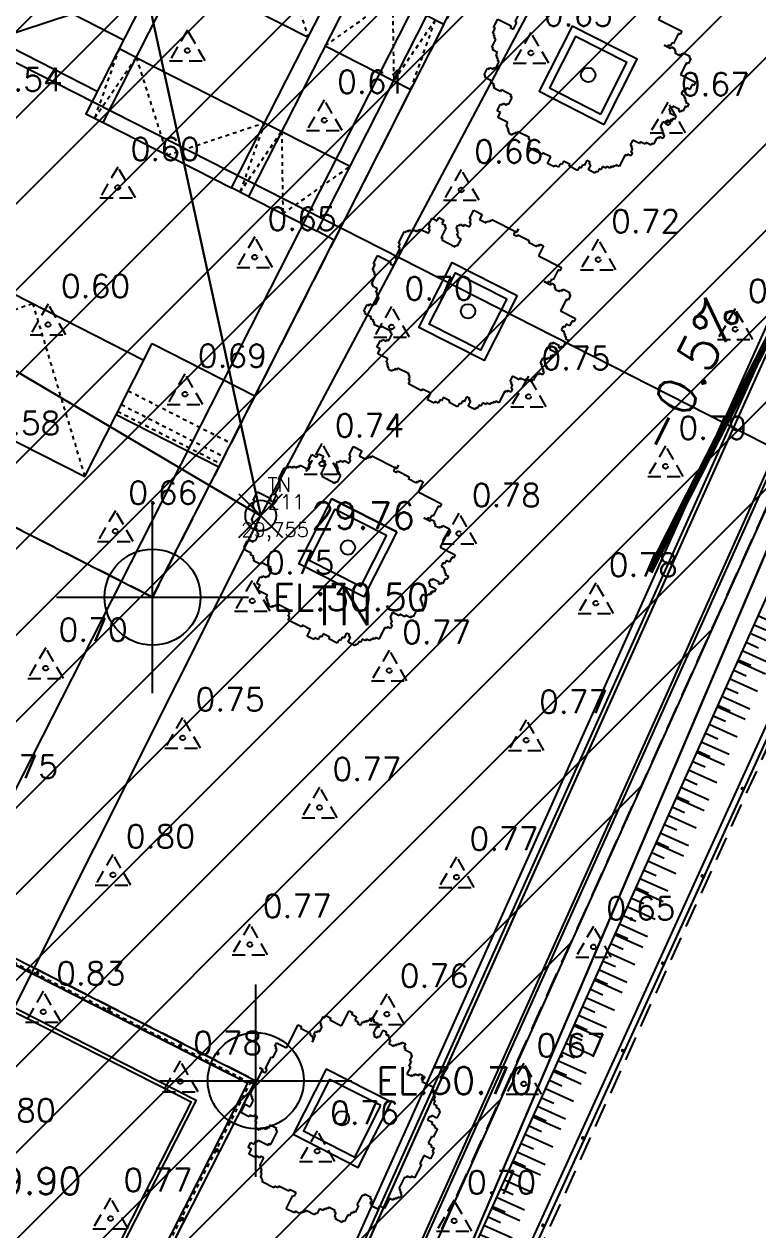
# Model space of a CAD drawing. Header units: metres. Extents: x 543100 to 543604, y 9574012 to 9574398.
# Drawn here: x 543280.03 to 543299.13, y 9574233.6 to 9574264.98 of the extents above; entities that cross this region are included whole.
import ezdxf

# ---------------------------------------------------------------- set-up
doc = ezdxf.new("R2010")
doc.units = ezdxf.units.M
doc.header["$LTSCALE"] = 0.1
for name, pattern in [('ACAD_ISO07W100', [3, 0, -3]), ('ARQ-MEPJ_BAS-PJ1-GERAL-R06$0$TT4', [0.1, 0.05, -0.05]), ('CONTINUO', [0]), ('DASHED2', [9.525, 6.35, -3.175]), ('HIDDEN', [9.525, 6.35, -3.175])]:
    doc.linetypes.add(name, pattern=pattern)
for name, color, linetype in [('###C_TOPO_TEXT', 7, 'Continuous'), ('#C_TOPO_TEXT', 7, 'Continuous'), ('#PROJ_PLATOS', 2, 'HIDDEN'), ('_TN', 2, 'CONTINUO'), ('Area praça', 5, 'Continuous'), ('C-TINN-BNDY', 110, 'Continuous'), ('C-TOPO-TEXT', 7, 'Continuous'), ('HACHURA', 1, 'Continuous'), ('IMPL_CANTEIRO', 8, 'Continuous'), ('IMPL_CERCA', 8, 'Continuous'), ('IMPL_EQUIPAMENTOS', 8, 'Continuous'), ('IMPL_MEIO FIO', 8, 'Continuous'), ('IMPL_TALUDE', 8, 'Continuous'), ('IMPL_VEGETAÇÃO', 8, 'Continuous'), ('IMPL_ÁRVORES', 8, 'Continuous'), ('IMPLANTAÇÃO', 1, 'Continuous'), ('MalhaTriTG', 7, 'CONTINUO'), ('PROJ_PLATOS', 2, 'DASHED2'), ('PROJ_TERRA_PERFIS', 2, 'Continuous'), ('TOPO_PONTOS', 2, 'Continuous'), ('V-NODE', 1, 'Continuous'), ('V-NODE-TEXT', 1, 'Continuous'), ('XREF_IMPLNTACAO', 2, 'Continuous')]:
    doc.layers.add(name, color=color, linetype=linetype)
doc.layers.get('IMPLANTAÇÃO').off()
doc.styles.add('SIMPLEX', font='simplex', dxfattribs={"height": 0.2})
doc.styles.get("Standard").update_dxf_attribs({"font": 'simplex.shx'})
doc.dimstyles.get("Standard").update_dxf_attribs({"dimtxt": 0.18, "dimasz": 0.18, "dimexe": 0.18, "dimexo": 0.0625, "dimgap": 0.09, "dimtad": 0, "dimtih": 1, "dimtoh": 1, "dimdec": 4, "dimzin": 0, "dimdsep": 46, "dimtxsty": 'Standard', "dimcen": 0.09, "dimadec": 0, "dimazin": 0, "dimtfac": 1, "dimtdec": 4, "dimtofl": 0, "dimtmove": 0, "dimatfit": 3, "dimfxl": 1, "dimtolj": 1, "dimtzin": 0, "dimarcsym": 0})

# ---------------------------------------------------------------- blocks, each defined once
blk = doc.blocks.new('A$C76815E95')
at = {"layer": 'HACHURA'}
h = blk.add_hatch(dxfattribs=at)
h.set_pattern_fill('ANSI31', color=1, scale=0.5, style=0)
h.set_pattern_definition([(45, (-56.7162, -140.2761), (-1.122532, 1.122532), [])])
h.paths.add_polyline_path([(78.503, -21.53), (78.171, -22.02), (30.003, -129.119), (23.856, -140.276), (-56.716, -83.835), (-56.292, -82.404), (-2.602, 20.29), (78.417, -21.489)])
at = {"layer": 'HACHURA', "color": 8, "elevation": 30.472, "flags": 128}
blk.add_lwpolyline([(78.503, -21.53), (78.171, -22.02), (30.003, -129.119), (23.856, -140.276), (-56.716, -83.835), (-56.292, -82.404), (-2.602, 20.29), (78.417, -21.489)], close=True, dxfattribs=at)
blk = doc.blocks.new('A$C72AE6952')
at = {"layer": 'IMPL_EQUIPAMENTOS', "color": 1}
for p, q in [((0, 27.3), (0, 0)), ((0.15, 27.15), (0.15, 0.15)), ((0.15, 0.65), (0.15, 26.65)), ((48.7, 0), (0, 0)), ((48.55, 0.15), (0.15, 0.15))]:
    blk.add_line(p, q, dxfattribs=at)
at = {"layer": 'IMPL_EQUIPAMENTOS', "color": 1, "linetype": 'ARQ-MEPJ_BAS-PJ1-GERAL-R06$0$TT4'}
for p, q in [((0.106, 27.225), (0.106, 0.075)), ((0.075, 0.106), (10.075, 0.106))]:
    blk.add_line(p, q, dxfattribs=at)
at = {"layer": 'IMPL_EQUIPAMENTOS', "color": 1}
for points in [[(46.15, 1.15), (46.15, 26.15), (1.15, 26.15), (1.15, 1.15)], [(46.05, 1.25), (46.05, 26.05), (1.25, 26.05), (1.25, 1.25)]]:
    blk.add_lwpolyline(points, close=True, dxfattribs=at)
for centre in [(0.075, 6.34), (0.075, 4.252), (0.075, 2.163), (0.075, 0.075), (2.075, 0.075), (4.075, 0.075)]:
    blk.add_circle(centre, 0.0312, dxfattribs=at)
blk = doc.blocks.new('A$C41BB26E9')
at = {"layer": 'IMPL_EQUIPAMENTOS', "color": 1}
for p, q in [((3.4, 25.6), (0, 25.6)), ((11.5, 25.6), (3.9, 25.6)), ((11.5, 23.7), (11.5, 25.6)), ((3.4, 24.1), (0, 24.1)), ((11.5, 23.7), (14.5, 23.7)), ((11.5, 21.61), (11.5, 23.7)), ((3.4, 22.1), (0, 22.1)), ((11.5, 22.09), (3.9, 22.09)), ((11.5, 21.61), (14.5, 21.61)), ((3.4, 20.6), (0, 20.6)), ((7.75, 16.73), (11.5, 16.73)), ((12, 16.73), (14, 16.73)), ((7.25, 16.08), (4.25, 16.08)), ((4.25, 11.08), (4.25, 16.08)), ((5.75, 14.58), (4.25, 16.08)), ((7.75, 14.83), (7.25, 14.83)), ((7.75, 14.83), (11.5, 14.83)), ((12, 14.83), (14.002, 14.83)), ((14.002, 14.83), (14.5, 14.83)), ((7.25, 14.58), (5.75, 14.58)), ((5.75, 12.58), (5.75, 14.58)), ((4.25, 11.08), (5.75, 12.58)), ((7.25, 12.58), (5.75, 12.58)), ((7.75, 12.33), (7.25, 12.33)), ((7.75, 12.33), (11.5, 12.33)), ((11.5, 12.33), (12, 12.33)), ((12, 12.33), (14, 12.33)), ((7.25, 11.08), (4.25, 11.08)), ((7.75, 10.43), (11.5, 10.43)), ((12, 10.43), (14, 10.43)), ((4.5, 7), (0, 7)), ((11.5, 5.88), (14.5, 5.88)), ((11.5, 3.8), (11.5, 5.88)), ((5, 5.4), (11.5, 5.4)), ((14.5, 3.8), (11.5, 3.8)), ((11.5, 2), (11.5, 3.8)), ((4.5, 2), (0, 2)), ((5, 2), (11.5, 2))]:
    blk.add_line(p, q, dxfattribs=at)
at = {"layer": 'IMPL_EQUIPAMENTOS', "color": 1, "linetype": 'ACAD_ISO07W100', "ltscale": 0.05}
for p, q in [((0, 25.6), (1.7, 24.1)), ((1.7, 24.1), (3.4, 25.6)), ((3.4, 25.6), (3.65, 20.6)), ((3.65, 20.6), (3.9, 25.6)), ((3.9, 25.6), (7.7, 22.09)), ((7.7, 22.09), (11.5, 25.6)), ((11.5, 23.6), (14.5, 23.6)), ((11.5, 23.4), (14.5, 23.4)), ((11.5, 23), (14.5, 23)), ((0, 22.1), (1.7, 20.6)), ((1.7, 20.6), (3.4, 22.1)), ((7.25, 14.83), (7.5, 16.73)), ((7.5, 16.73), (7.75, 14.83)), ((7.75, 14.83), (9.625, 16.73)), ((9.625, 16.73), (11.5, 14.83)), ((12, 14.83), (13, 16.73)), ((13, 16.73), (14, 14.83)), ((14.25, 16.73), (14, 14.83)), ((14.5, 14.83), (14.25, 16.73)), ((7.25, 12.33), (7.5, 10.43)), ((7.5, 10.43), (7.75, 12.33)), ((7.75, 12.33), (9.625, 10.43)), ((9.625, 10.43), (11.5, 12.33)), ((11.5, 12.33), (11.75, 10.43)), ((11.75, 10.43), (12, 12.33)), ((12, 12.33), (13, 10.43)), ((13, 10.43), (14, 12.33)), ((0, 2), (2.25, 7)), ((2.25, 7), (4.5, 2)), ((4.5, 2), (4.75, 7)), ((4.75, 7), (5, 2)), ((5, 2), (8.25, 5.4)), ((8.25, 5.4), (11.5, 2)), ((11.5, 4.5), (14.5, 4.5)), ((11.5, 4.1), (14.5, 4.1)), ((11.5, 3.9), (14.5, 3.9))]:
    blk.add_line(p, q, dxfattribs=at)
at = {"layer": 'IMPL_EQUIPAMENTOS', "color": 1}
for points in [[(14.5, 23.7), (14.5, 27.6), (0, 27.6), (0, 25.6)], [(0, 25.6), (0, 2)], [(14.5, 16.73), (14.5, 23.7)], [(14.5, 3.8), (14.5, 10.43)], [(0, 2), (0, 0), (14.5, 0), (14.5, 3.8)]]:
    blk.add_lwpolyline(points, dxfattribs=at)
for points in [[(3.4, 25.6), (3.4, 20.6), (3.9, 20.6), (3.9, 25.6), (3.4, 25.6)], [(7.75, 10.43), (7.75, 16.73), (7.25, 16.73), (7.25, 10.43)], [(12, 16.73), (12, 10.43), (11.5, 10.43), (11.5, 16.73)], [(14.5, 16.73), (14.5, 10.43), (14, 10.43), (14, 16.73)], [(5, 7), (5, 2), (4.5, 2), (4.5, 7)]]:
    blk.add_lwpolyline(points, close=True, dxfattribs=at)
blk = doc.blocks.new('Arv-sup')
at = {"layer": 'IMPL_VEGETAÇÃO', "color": 2}
for p, q in [((-0.881, 2.061), (-0.803, 2.061)), ((-0.881, 1.712), (-0.881, 2.061)), ((-0.803, 2.061), (-0.803, 2.022)), ((-0.803, 2.022), (-0.687, 2.022)), ((-0.687, 2.022), (-0.687, 1.945)), ((-0.493, 2.022), (-0.454, 2.022)), ((-0.493, 1.983), (-0.493, 2.022)), ((-0.454, 2.061), (-0.415, 2.061)), ((-0.454, 2.022), (-0.454, 2.061)), ((-0.415, 2.138), (-0.337, 2.138)), ((-0.415, 2.061), (-0.415, 2.138)), ((-0.337, 2.138), (-0.337, 2.1)), ((-0.337, 2.1), (-0.221, 2.1)), ((-0.221, 2.1), (-0.221, 2.061)), ((-0.221, 2.061), (-0.182, 2.061)), ((-0.221, 2.022), (-0.221, 1.867)), ((-0.182, 2.022), (-0.221, 2.022)), ((-0.182, 2.061), (-0.182, 2.022)), ((-0.066, 2.022), (0.012, 2.022)), ((-0.066, 1.867), (-0.066, 2.022)), ((0.012, 2.022), (0.012, 1.983)), ((-0.687, 1.945), (-0.609, 1.945)), ((-0.609, 1.945), (-0.609, 1.906)), ((-0.609, 1.906), (-0.531, 1.906)), ((-0.531, 1.983), (-0.493, 1.983)), ((-0.531, 1.906), (-0.531, 1.983)), ((-0.221, 1.867), (-0.182, 1.867)), ((-0.182, 1.867), (-0.182, 1.828)), ((-0.182, 1.828), (-0.105, 1.828)), ((-0.105, 1.867), (-0.066, 1.867)), ((-0.105, 1.828), (-0.105, 1.867)), ((0.012, 1.983), (0.051, 1.983)), ((0.012, 1.983), (0.089, 1.983)), ((0.051, 1.983), (0.051, 1.945)), ((0.089, 1.983), (0.089, 1.945)), ((0.089, 1.945), (0.128, 1.945)), ((0.128, 1.945), (0.128, 1.906)), ((0.128, 1.906), (0.167, 1.906)), ((0.167, 1.906), (0.167, 1.828)), ((0.167, 1.828), (0.283, 1.828)), ((0.283, 1.867), (0.322, 1.867)), ((0.283, 1.828), (0.283, 1.867)), ((0.322, 1.906), (0.361, 1.906)), ((0.322, 1.867), (0.322, 1.906)), ((0.361, 1.945), (0.4, 1.945)), ((0.361, 1.906), (0.361, 1.945)), ((0.4, 1.983), (0.477, 1.983)), ((0.4, 1.945), (0.4, 1.983)), ((0.477, 1.983), (0.477, 1.906)), ((0.477, 1.906), (0.516, 1.906)), ((0.516, 1.906), (0.516, 1.867)), ((0.516, 1.867), (0.671, 1.867)), ((0.671, 1.867), (0.671, 1.828)), ((0.671, 1.828), (0.71, 1.828)), ((0.71, 1.828), (0.71, 1.712)), ((-1.307, 1.712), (-1.269, 1.712)), ((-1.307, 1.557), (-1.307, 1.712)), ((-1.269, 1.557), (-1.307, 1.557)), ((-1.269, 1.751), (-1.152, 1.751)), ((-1.269, 1.712), (-1.269, 1.751)), ((-1.269, 1.518), (-1.269, 1.557)), ((-1.23, 1.518), (-1.269, 1.518)), ((-1.23, 1.402), (-1.23, 1.518)), ((-1.152, 1.751), (-1.152, 1.712)), ((-1.152, 1.712), (-0.881, 1.712)), ((0.71, 1.712), (0.749, 1.712)), ((0.749, 1.712), (0.749, 1.596)), ((0.749, 1.596), (0.788, 1.596)), ((0.788, 1.596), (0.788, 1.44)), ((0.943, 1.518), (1.021, 1.518)), ((0.943, 1.479), (0.943, 1.518)), ((1.021, 1.557), (1.098, 1.557)), ((1.021, 1.518), (1.021, 1.557)), ((1.098, 1.557), (1.098, 1.479)), ((-1.695, 0.781), (-1.695, 1.324)), ((-1.695, 1.324), (-1.618, 1.324)), ((-1.618, 1.324), (-1.618, 1.285)), ((-1.618, 1.285), (-1.385, 1.285)), ((-1.385, 1.285), (-1.385, 1.247)), ((-1.307, 1.363), (-1.269, 1.363)), ((-1.307, 1.285), (-1.307, 1.363)), ((-1.269, 1.285), (-1.307, 1.285)), ((-1.269, 1.402), (-1.23, 1.402)), ((-1.269, 1.363), (-1.269, 1.402)), ((-1.269, 1.13), (-1.269, 1.285)), ((0.788, 1.44), (0.904, 1.44)), ((0.904, 1.479), (0.943, 1.479)), ((0.904, 1.44), (0.904, 1.479)), ((1.098, 1.479), (1.137, 1.479)), ((1.137, 1.479), (1.137, 1.44)), ((1.137, 1.44), (1.409, 1.44)), ((1.409, 1.44), (1.409, 1.363)), ((1.409, 1.363), (1.447, 1.363)), ((1.447, 1.363), (1.447, 1.324)), ((1.447, 1.324), (1.486, 1.324)), ((1.486, 1.324), (1.486, 1.285)), ((1.486, 1.285), (1.525, 1.285)), ((1.525, 1.285), (1.525, 1.208)), ((-1.385, 1.247), (-1.307, 1.247)), ((-1.307, 1.247), (-1.307, 1.208)), ((-1.307, 1.208), (-1.269, 1.208)), ((-1.269, 1.208), (-1.269, 1.13)), ((1.525, 1.208), (1.564, 1.208)), ((1.564, 1.208), (1.564, 1.13)), ((1.564, 1.13), (1.641, 1.13)), ((1.641, 1.13), (1.641, 1.091)), ((1.641, 1.091), (1.719, 1.091)), ((1.719, 1.091), (1.719, 1.053)), ((1.719, 1.053), (1.758, 1.053)), ((1.758, 1.053), (1.758, 0.898)), ((-1.928, 0.781), (-1.695, 0.781)), ((-1.928, 0.704), (-1.928, 0.781)), ((1.603, 0.859), (1.603, 0.781)), ((1.641, 0.859), (1.603, 0.859)), ((1.603, 0.781), (1.719, 0.781)), ((1.641, 0.898), (1.641, 0.859)), ((1.758, 0.898), (1.641, 0.898)), ((1.719, 0.781), (1.719, 0.742)), ((-1.889, 0.704), (-1.928, 0.704)), ((-1.889, 0.665), (-1.889, 0.704)), ((-1.851, 0.665), (-1.889, 0.665)), ((-1.851, 0.471), (-1.851, 0.665)), ((1.719, 0.742), (1.797, 0.742)), ((1.797, 0.742), (1.797, 0.704)), ((1.797, 0.704), (1.874, 0.704)), ((1.835, 0.51), (1.835, 0.355)), ((1.874, 0.51), (1.835, 0.51)), ((1.874, 0.704), (1.874, 0.51)), ((-1.889, 0.471), (-1.851, 0.471)), ((-1.889, 0.199), (-1.889, 0.471)), ((1.835, 0.355), (1.913, 0.355)), ((1.913, 0.355), (1.913, 0.316)), ((1.913, 0.316), (1.991, 0.316)), ((1.991, 0.316), (1.991, 0.238)), ((-2.006, 0.161), (-1.928, 0.161)), ((-1.928, 0.161), (-2.006, 0.161)), ((-1.928, 0.161), (-1.928, 0.122)), ((-1.928, -0.421), (-1.928, 0.161)), ((-1.928, 0.122), (-1.851, 0.122)), ((-1.851, 0.199), (-1.889, 0.199)), ((-1.851, 0.122), (-1.851, 0.199)), ((1.874, 0.083), (1.874, -0.111)), ((2.029, 0.083), (1.874, 0.083)), ((1.991, 0.238), (2.029, 0.238)), ((2.029, 0.238), (2.029, 0.083)), ((1.874, -0.111), (1.913, -0.111)), ((1.913, -0.111), (1.913, -0.421)), ((-1.889, -0.421), (-1.928, -0.421)), ((-1.889, -0.46), (-1.889, -0.421)), ((-1.851, -0.46), (-1.889, -0.46)), ((-1.851, -0.499), (-1.851, -0.46)), ((-1.812, -0.499), (-1.851, -0.499)), ((-1.812, -0.654), (-1.812, -0.499)), ((1.719, -0.499), (1.719, -0.77)), ((1.758, -0.499), (1.719, -0.499)), ((1.758, -0.46), (1.758, -0.499)), ((1.835, -0.46), (1.758, -0.46)), ((1.835, -0.421), (1.835, -0.46)), ((1.913, -0.421), (1.835, -0.421)), ((-1.928, -0.654), (-1.812, -0.654)), ((-1.928, -0.848), (-1.928, -0.654)), ((-1.734, -0.848), (-1.928, -0.848)), ((-1.734, -0.809), (-1.734, -0.848)), ((-1.657, -0.809), (-1.734, -0.809)), ((-1.657, -0.77), (-1.657, -0.809)), ((-1.579, -0.77), (-1.657, -0.77)), ((-1.579, -0.886), (-1.579, -0.77)), ((-1.54, -0.886), (-1.579, -0.886)), ((-1.54, -0.964), (-1.54, -0.886)), ((-1.501, -0.964), (-1.54, -0.964)), ((-1.501, -1.003), (-1.501, -0.964)), ((-1.424, -1.003), (-1.501, -1.003)), ((-1.424, -0.964), (-1.424, -1.003)), ((-1.385, -0.964), (-1.424, -0.964)), ((-1.385, -0.925), (-1.385, -0.964)), ((-1.307, -0.925), (-1.385, -0.925)), ((-1.307, -0.886), (-1.307, -0.925)), ((-1.269, -0.886), (-1.307, -0.886)), ((-1.269, -0.809), (-1.269, -0.886)), ((-1.113, -0.809), (-1.269, -0.809)), ((-1.113, -0.848), (-1.113, -0.809)), ((-1.075, -0.848), (-1.113, -0.848)), ((-1.075, -1.158), (-1.075, -0.848)), ((1.719, -0.77), (1.758, -0.77)), ((1.719, -1.003), (1.719, -1.042)), ((1.758, -1.003), (1.719, -1.003)), ((1.758, -0.77), (1.758, -0.809)), ((1.758, -0.809), (1.797, -0.809)), ((1.758, -0.964), (1.758, -1.003)), ((1.797, -0.964), (1.758, -0.964)), ((1.797, -0.809), (1.797, -0.848)), ((1.797, -0.848), (1.835, -0.848)), ((1.797, -0.925), (1.797, -0.964)), ((1.835, -0.925), (1.797, -0.925)), ((1.835, -0.848), (1.835, -0.925)), ((-1.385, -1.235), (-1.346, -1.235)), ((-1.385, -1.313), (-1.385, -1.235)), ((-1.346, -1.197), (-1.113, -1.197)), ((-1.346, -1.235), (-1.346, -1.197)), ((-1.113, -1.158), (-1.075, -1.158)), ((-1.113, -1.197), (-1.113, -1.158)), ((-1.113, -1.158), (-1.113, -1.197)), ((-1.113, -1.197), (-1.113, -1.158)), ((1.098, -1.235), (1.098, -1.468)), ((1.137, -1.235), (1.098, -1.235)), ((1.292, -1.197), (1.137, -1.197)), ((1.137, -1.197), (1.137, -1.235)), ((1.292, -1.235), (1.292, -1.197)), ((1.331, -1.235), (1.292, -1.235)), ((1.331, -1.313), (1.331, -1.235)), ((1.641, -1.042), (1.641, -1.274)), ((1.719, -1.042), (1.641, -1.042)), ((-1.463, -1.313), (-1.385, -1.313)), ((-1.463, -1.429), (-1.463, -1.313)), ((-1.385, -1.429), (-1.463, -1.429)), ((-1.385, -1.546), (-1.385, -1.429)), ((-1.152, -1.468), (-1.152, -1.507)), ((-1.075, -1.468), (-1.152, -1.468)), ((-1.075, -1.662), (-1.075, -1.468)), ((1.098, -1.468), (1.137, -1.468)), ((1.137, -1.468), (1.137, -1.623)), ((1.37, -1.313), (1.331, -1.313)), ((1.37, -1.352), (1.37, -1.313)), ((1.525, -1.352), (1.37, -1.352)), ((1.525, -1.274), (1.525, -1.352)), ((1.641, -1.274), (1.525, -1.274)), ((-1.23, -1.546), (-1.385, -1.546)), ((-1.23, -1.507), (-1.23, -1.546)), ((-1.152, -1.507), (-1.23, -1.507)), ((-1.036, -1.662), (-1.075, -1.662)), ((-1.036, -1.701), (-1.036, -1.662)), ((-0.997, -1.701), (-1.036, -1.701)), ((-0.997, -1.778), (-0.997, -1.701)), ((1.021, -1.74), (1.021, -1.895)), ((1.059, -1.74), (1.021, -1.74)), ((1.059, -1.662), (1.059, -1.74)), ((1.098, -1.662), (1.059, -1.662)), ((1.098, -1.623), (1.098, -1.662)), ((1.137, -1.623), (1.098, -1.623)), ((-0.958, -1.778), (-0.997, -1.778)), ((-0.958, -1.856), (-0.958, -1.778)), ((-0.919, -1.856), (-0.958, -1.856)), ((-0.919, -1.895), (-0.919, -1.856)), ((-0.881, -1.895), (-0.919, -1.895)), ((-0.881, -1.933), (-0.881, -1.895)), ((-0.609, -1.933), (-0.881, -1.933)), ((-0.609, -1.895), (-0.609, -1.933)), ((-0.531, -1.895), (-0.609, -1.895)), ((-0.531, -1.856), (-0.531, -1.895)), ((-0.299, -1.856), (-0.531, -1.856)), ((-0.143, -1.817), (-0.299, -1.817)), ((-0.299, -1.817), (-0.299, -1.856)), ((-0.182, -2.205), (-0.182, -1.895)), ((-0.182, -1.895), (-0.143, -1.895)), ((-0.143, -1.895), (-0.143, -1.817)), ((0.439, -1.895), (0.439, -2.011)), ((0.516, -1.895), (0.439, -1.895)), ((0.516, -1.856), (0.516, -1.895)), ((0.555, -1.856), (0.516, -1.856)), ((0.555, -1.817), (0.555, -1.856)), ((0.594, -1.817), (0.555, -1.817)), ((0.594, -1.778), (0.594, -1.817)), ((0.749, -1.778), (0.594, -1.778)), ((0.749, -1.817), (0.749, -1.778)), ((0.788, -1.817), (0.749, -1.817)), ((0.788, -1.895), (0.788, -1.817)), ((0.827, -1.895), (0.788, -1.895)), ((0.827, -1.933), (0.827, -1.895)), ((0.982, -1.933), (0.827, -1.933)), ((0.982, -1.895), (0.982, -1.933)), ((1.021, -1.895), (0.982, -1.895)), ((0.012, -2.205), (-0.182, -2.205)), ((0.012, -2.166), (0.012, -2.205)), ((0.128, -2.166), (0.012, -2.166)), ((0.128, -2.127), (0.128, -2.166)), ((0.167, -2.127), (0.128, -2.127)), ((0.167, -2.089), (0.167, -2.127)), ((0.206, -2.089), (0.167, -2.089)), ((0.206, -2.05), (0.206, -2.089)), ((0.4, -2.05), (0.206, -2.05)), ((0.4, -2.011), (0.4, -2.05)), ((0.439, -2.011), (0.4, -2.011))]:
    blk.add_line(p, q, dxfattribs=at)
blk.add_circle((0, 0), 0.15, dxfattribs=at)
blk = doc.blocks.new('CERCA')
at = {"layer": 'IMPL_CERCA', "color": 3}
blk.add_lwpolyline([(-0.025, 0), (0.025, 0), (0.025, -0.06), (-0.025, -0.06)], close=True, dxfattribs=at)
blk = doc.blocks.new('TALUDE 01')
at = {"layer": 'IMPL_TALUDE'}
for p, q in [((-1.257, -0.01), (-1.257, 0.792)), ((-0.757, -0.01), (-0.757, 0.792)), ((-0.257, -0.01), (-0.257, 0.792)), ((-1, 0), (-1, 0.351)), ((-0.5, 0), (-0.5, 0.351)), ((0, 0), (0, 0.351))]:
    blk.add_line(p, q, dxfattribs=at)
blk = doc.blocks.new('A$C00972E22')
at = {"layer": 'IMPL_CANTEIRO'}
for p, q in [((120.796, 181.436), (118.896, 181.436)), ((127.396, 168.136), (125.496, 168.136))]:
    blk.add_line(p, q, dxfattribs=at)
for points in [[(120.796, 193.336), (120.796, 195.236), (118.896, 195.236), (118.896, 193.336)], [(120.596, 193.536), (120.596, 195.036), (119.096, 195.036), (119.096, 193.536)], [(120.796, 188.336), (120.796, 186.436), (118.896, 186.436), (118.896, 188.336)], [(120.596, 188.136), (120.596, 186.636), (119.096, 186.636), (119.096, 188.136)], [(120.796, 181.436), (120.796, 179.536), (118.896, 179.536), (118.896, 181.436)], [(120.596, 181.236), (120.596, 179.736), (119.096, 179.736), (119.096, 181.236)], [(127.396, 168.136), (125.496, 168.136), (125.496, 166.236), (127.396, 166.236)], [(127.196, 167.936), (125.696, 167.936), (125.696, 166.436), (127.196, 166.436)]]:
    blk.add_lwpolyline(points, close=True, dxfattribs=at)
at = {"layer": 'IMPL_CERCA'}
for p, q in [((136.029, 78.579), (129.798, 225.036)), ((136.187, 78.407), (129.942, 225.19))]:
    blk.add_line(p, q, dxfattribs=at)
at = {"layer": 'IMPL_MEIO FIO', "color": 1}
for p, q in [((131.534, 100.714), (126.716, 199.291)), ((131.635, 100.719), (126.81, 199.426)), ((131.634, 100.719), (126.815, 199.325)), ((132.879, 100.876), (128.06, 199.463)), ((134.679, 90.308), (129.416, 199.333)), ((131.335, 100.704), (126.517, 199.282)), ((133.431, 90.245), (128.167, 199.282))]:
    blk.add_line(p, q, dxfattribs=at)
at = {"layer": 'IMPL_CERCA', "rotation": 272.4362404080558}
for p in [(131.883, 179.562), (131.989, 177.064), (132.095, 174.567), (132.202, 172.069), (132.308, 169.571), (132.414, 167.073)]:
    blk.add_blockref('CERCA', p, dxfattribs=at)
at = {"layer": 'IMPL_EQUIPAMENTOS'}
blk.add_blockref('A$C41BB26E9', (101.396, 177.036), dxfattribs=at)
at = {"layer": 'IMPL_EQUIPAMENTOS', "xscale": -1, "rotation": 90.00000000539993}
blk.add_blockref('A$C72AE6952', (123.996, 167.036), dxfattribs=at)
at = {"layer": 'IMPL_TALUDE', "rotation": 272.7634959834642}
for p in [(130.229, 182.501), (130.292, 181.202), (130.355, 179.904), (130.417, 178.605), (130.48, 177.307), (130.543, 176.008), (130.605, 174.71), (130.668, 173.411), (130.731, 172.113), (130.793, 170.814), (130.856, 169.516), (130.919, 168.217), (130.981, 166.919), (131.044, 165.62)]:
    blk.add_blockref('TALUDE 01', p, dxfattribs=at)
at = {"layer": 'IMPL_ÁRVORES', "xscale": 1.25, "yscale": 1.25, "zscale": 1.25, "rotation": 270}
for p in [(119.842, 194.294), (119.842, 187.394), (119.842, 180.494)]:
    blk.add_blockref('Arv-sup', p, dxfattribs=at)
at = {"layer": 'IMPL_ÁRVORES', "xscale": 1.25, "yscale": 1.25, "zscale": 1.25}
for p in [(126.439, 167.183), (126.439, 160.183)]:
    blk.add_blockref('Arv-sup', p, dxfattribs=at)
blk = doc.blocks.new('Base_Implantacao')
at = {"layer": 'Area praça'}
blk.add_lwpolyline([(543169.376, 9574203.376), (543253.585, 9574146.035), (543319.8, 9574291.166), (543234.377, 9574331.165)], close=True, dxfattribs=at)
at = {"layer": 'IMPLANTAÇÃO', "rotation": 333.0393706475627}
blk.add_blockref('A$C00972E22', (543099.81, 9574144.816), dxfattribs=at)
at = {"layer": 'MalhaTriTG', "color": 132}
mesh = blk.add_polyface(dxfattribs=at)
corners = [(543270.435, 9574261.497, 30.138), (543277.509, 9574234.871, 29.901), (543286.193, 9574252.186, 29.755), (543280.398, 9574278.781, 29.983), (543289.088, 9574294.733, 30.178), (543296.872, 9574272.278, 29.953), (543260.488, 9574287.844, 29.96), (543271.924, 9574304.366, 30.172), (543303.447, 9574285.488, 29.878), (543336.058, 9574334.73, 30.461), (543279.99, 9574308.59, 30.798), (543254.233, 9574321.821, 30.714), (543299.762, 9574345.72, 30.532), (543267.489, 9574362.43, 30.657), (543351.719, 9574309.19, 30.291), (543350.095, 9574319.461, 30.113), (543307.363, 9574349.629, 30.604), (543357.825, 9574312.83, 30.206), (543337.133, 9574336.573, 30.477), (543307.771, 9574351.726, 30.631), (543276.872, 9574367.935, 30.831), (543357.686, 9574325.98, 30.362), (543276.126, 9574365.882, 30.792), (543257.017, 9574378.285, 30.88), (543390.416, 9574309.114, 30.68), (543366.894, 9574308.02, 30.237), (543367.47, 9574300.642, 30.159), (543361.131, 9574324.139, 30.293), (543358.853, 9574322.863, 30.332), (543360.991, 9574321.906, 30.245), (543361.751, 9574323.487, 30.307), (543361.151, 9574324.144, 30.285), (543361.697, 9574322.484, 30.274)]
mesh.append_faces([[corners[k] for k in face] for face in [(0, 1, 2), (0, 2, 3), (4, 3, 5), (5, 3, 2), (6, 3, 7), (4, 5, 8), (8, 9, 4), (3, 6, 0), (4, 7, 3), (7, 4, 10), (11, 7, 10), (12, 11, 10), (12, 13, 11), (4, 12, 10), (9, 14, 15), (9, 16, 12), (15, 14, 17), (9, 15, 18), (16, 18, 19), (18, 16, 9), (19, 18, 20), (16, 19, 12), (15, 21, 18), (4, 9, 12), (9, 8, 14), (20, 12, 19), (13, 22, 20), (22, 13, 12), (20, 22, 12), (23, 20, 24), (20, 18, 21), (25, 17, 14), (8, 26, 14), (27, 28, 29), (28, 17, 29), (30, 27, 29), (21, 27, 31), (27, 21, 28), (30, 31, 27), (30, 29, 32), (21, 15, 28), (24, 20, 21), (28, 15, 17)]], dxfattribs={"color": 132})
blk = doc.blocks.new('*U34', base_point=(543286.19, 9574252.19, 29.755))
at = {"layer": 'V-NODE', "lineweight": -2}
for p, q in [((543285.624, 9574251.624, 29.755), (543286.756, 9574252.756, 29.755)), ((543285.624, 9574252.756, 29.755), (543286.756, 9574251.624, 29.755))]:
    blk.add_line(p, q, dxfattribs=at)
blk.add_circle((543286.19, 9574252.19, 29.755), 0.4, dxfattribs=at)
at = {"layer": 'V-NODE-TEXT', "linetype": 'ByBlock'}
for s, insert, char_height, attachment_point in [('29.76', (543287.506, 9574252.19), 0.7, 4), ('TN', (543287.506, 9574250.34), 1, 1)]:
    blk.add_mtext(s, dxfattribs=dict(at, insert=insert, char_height=char_height, attachment_point=attachment_point))
blk = doc.blocks.new('*U36', base_point=(543277.51, 9574234.87, 29.901))
at = {"layer": 'V-NODE', "lineweight": -2}
for p, q in [((543276.944, 9574234.304, 29.901), (543278.076, 9574235.436, 29.901)), ((543276.944, 9574235.436, 29.901), (543278.076, 9574234.304, 29.901))]:
    blk.add_line(p, q, dxfattribs=at)
blk.add_circle((543277.51, 9574234.87, 29.901), 0.4, dxfattribs=at)
at = {"layer": 'V-NODE-TEXT', "linetype": 'ByBlock'}
for s, insert, char_height, attachment_point in [('29.90', (543278.826, 9574234.87), 0.7, 4), ('TN', (543278.826, 9574233.02), 1, 1)]:
    blk.add_mtext(s, dxfattribs=dict(at, insert=insert, char_height=char_height, attachment_point=attachment_point))
blk = doc.blocks.new('STA')
blk.add_lwpolyline([(0, 1), (-0.866, -0.5), (0.866, -0.5)], close=True)
blk.add_circle((0, 0), 0.118)
blk = doc.blocks.new('SIMB_PONTO')
at = {"color": 0}
blk.add_point((0, 0), dxfattribs=at)
for tag in ['desc:', 'cota:', 'pto:']:
    blk.add_attdef(tag, (0, 0), '', height=1)

msp = doc.modelspace()

# ---------------------------------------------------------------- linework, layer by layer
at = {"layer": '#C_TOPO_TEXT', "color": 7, "linetype": 'Continuous', "lineweight": -3}
for p, q in [((543283.374, 9574247.567, 30.5), (543283.374, 9574252.567, 30.5)), ((543280.874, 9574250.067, 30.5), (543285.874, 9574250.067, 30.5)), ((543286.06, 9574234.982, 30.7), (543286.06, 9574239.982, 30.7)), ((543283.56, 9574237.482, 30.7), (543288.56, 9574237.482, 30.7))]:
    msp.add_line(p, q, dxfattribs=at)
for centre in [(543283.374, 9574250.067, 30.5), (543286.06, 9574237.482, 30.7)]:
    msp.add_circle(centre, 1.25, dxfattribs=at)
at = {"layer": '#PROJ_PLATOS'}
for p, q in [((543262.268, 9574164.284, 30.8), (543317.458, 9574286.033, 30)), ((543260.434, 9574165.856, 31.1), (543308.602, 9574272.954, 30.49))]:
    msp.add_line(p, q, dxfattribs=at)
at = {"layer": '#PROJ_PLATOS', "flags": 128}
for points, elevation in [([(543283.374, 9574250.067), (543270.45, 9574256.641), (543282.963, 9574281.241), (543295.888, 9574274.667)], 30.5), ([(543239.648, 9574206.452), (543263.981, 9574194.074), (543286.06, 9574237.482), (543261.727, 9574249.859)], 30.7)]:
    msp.add_lwpolyline(points, close=True, dxfattribs=dict(at, elevation=elevation))
at = {"layer": 'Area praça'}
msp.add_lwpolyline([(543169.376, 9574203.376), (543253.585, 9574146.035), (543319.8, 9574291.166), (543234.377, 9574331.165)], close=True, dxfattribs=at)
at = {"layer": 'C-TINN-BNDY', "color": 110, "linetype": 'Continuous', "lineweight": -3}
for points in [[(543173.394, 9574195.975, 31.05), (543164.154, 9574205.609, 31.55), (543171.32, 9574219.703, 31.38), (543181.41, 9574239.043, 31.32), (543195.415, 9574266.162, 31.2), (543201.92, 9574278.855, 31.05), (543226.291, 9574326.206, 30.93), (543232.197, 9574326.995, 30.6), (543317.726, 9574286.616, 30), (543317.458, 9574286.033, 30), (543308.602, 9574272.954, 30.49), (543262.268, 9574164.284, 30.8), (543256.744, 9574152.958, 30.8), (543241.961, 9574120.557, 30.8), (543229.553, 9574136.48, 30.5), (543208.805, 9574161.625, 30.7), (543197.061, 9574173.702, 30.7)], [(543173.394, 9574195.975, 31.05), (543164.154, 9574205.609, 31.55), (543171.32, 9574219.703, 31.38), (543181.41, 9574239.043, 31.32), (543195.415, 9574266.162, 31.2), (543201.92, 9574278.855, 31.05), (543226.291, 9574326.206, 30.93), (543232.197, 9574326.995, 30.6), (543317.726, 9574286.616, 30), (543317.458, 9574286.033, 30), (543308.602, 9574272.954, 30.49), (543262.268, 9574164.284, 30.8), (543256.744, 9574152.958, 30.8), (543241.961, 9574120.557, 30.8), (543229.553, 9574136.48, 30.5), (543208.805, 9574161.625, 30.7), (543197.061, 9574173.702, 30.7)], [(543264.393, 9574311.795, -0.028), (543275.811, 9574306.404, -0.18), (543283.947, 9574302.563, -0.291), (543303.534, 9574293.316, 0.075), (543305.017, 9574292.616, 0.089), (543305.616, 9574292.333, 0.097), (543307.53, 9574291.43, 0.11), (543308.935, 9574290.766, 0.11), (543310.282, 9574290.13, 0.105), (543311.628, 9574289.495, 0.099), (543312.803, 9574288.94, 0.096), (543316.021, 9574287.421, 0.024), (543317.726, 9574286.616, 0.013), (543317.666, 9574286.485, 0.014), (543317.458, 9574286.033, 0.015), (543315.598, 9574283.286, 0.124), (543315.348, 9574282.917, 0.138), (543308.602, 9574272.954, 0.601), (543307.968, 9574271.466, 0.621), (543300.785, 9574254.621, 0.717), (543294.606, 9574240.127, 0.629), (543288.159, 9574225.008, 0.59), (543269.797, 9574181.944, 0.177)], [(543264.393, 9574311.795, -0.028), (543275.811, 9574306.404, -0.18), (543283.947, 9574302.563, -0.291), (543303.534, 9574293.316, 0.075), (543305.017, 9574292.616, 0.089), (543305.616, 9574292.333, 0.097), (543307.53, 9574291.43, 0.11), (543308.935, 9574290.766, 0.11), (543310.282, 9574290.13, 0.105), (543311.628, 9574289.495, 0.099), (543312.803, 9574288.94, 0.096), (543316.021, 9574287.421, 0.024), (543317.726, 9574286.616, 0.013), (543317.666, 9574286.485, 0.014), (543317.458, 9574286.033, 0.015), (543315.598, 9574283.286, 0.124), (543315.348, 9574282.917, 0.138), (543308.602, 9574272.954, 0.601), (543307.968, 9574271.466, 0.621), (543300.785, 9574254.621, 0.717), (543294.606, 9574240.127, 0.629), (543288.159, 9574225.008, 0.59), (543269.797, 9574181.944, 0.177)]]:
    msp.add_polyline3d(points, dxfattribs=at)
at = {"layer": 'PROJ_TERRA_PERFIS', "elevation": 31, "flags": 128}
msp.add_lwpolyline([(543205.586, 9574301.746), (543326.233, 9574240.377)], dxfattribs=at)
at = {"layer": 'PROJ_TERRA_PERFIS', "flags": 128}
msp.add_lwpolyline([(543305.759, 9574296.107), (543231.001, 9574149.135)], dxfattribs=at)

# ---------------------------------------------------------------- block references
at = {"layer": '_TN', "color": 3}
ref = msp.add_blockref('SIMB_PONTO', (543286.193, 9574252.186), dxfattribs=at)
ref.add_attrib('PONTO', '211', (543286.368, 9574252.361), dxfattribs={"layer": '0', "color": 1, "height": 0.375, "style": 'SIMPLEX'})
ref.add_attrib('DESC', 'TN', (543286.368, 9574252.811), dxfattribs={"layer": '0', "color": 4, "height": 0.375, "style": 'SIMPLEX'})
ref.add_attrib('COTA', '29,755', (543285.681, 9574251.636), dxfattribs={"layer": '0', "color": 2, "height": 0.375, "style": 'SIMPLEX'})
at = {"layer": 'HACHURA', "color": 1}
msp.add_blockref('A$C76815E95', (543230.431, 9574294.974, -0.072), dxfattribs=at)
at = {"layer": 'PROJ_PLATOS', "color": 2, "linetype": 'Continuous', "lineweight": -3, "xscale": 0.5333333333333333, "yscale": 0.5333333333333333, "zscale": 0.5333333333333333}
for p in [(543284.281, 9574264.294, 0.561), (543293.225, 9574264.232, 0.628), (543287.846, 9574262.48, 0.614), (543296.79, 9574262.419, 0.671), (543282.468, 9574260.729, 0.596), (543291.412, 9574260.667, 0.664), (543286.033, 9574258.915, 0.65), (543294.977, 9574258.853, 0.717), (543280.654, 9574257.163, 0.604), (543289.598, 9574257.102, 0.7), (543298.542, 9574257.04, 0.767), (543284.219, 9574255.35, 0.685), (543293.163, 9574255.288, 0.755), (543287.785, 9574253.536, 0.742), (543296.729, 9574253.474, 0.793), (543282.406, 9574251.784, 0.664), (543291.35, 9574251.723, 0.776), (543285.971, 9574249.971, 0.752), (543294.915, 9574249.909, 0.784), (543280.592, 9574248.219, 0.701), (543289.536, 9574248.157, 0.772), (543284.158, 9574246.406, 0.749), (543293.102, 9574246.344, 0.775), (543287.723, 9574244.592, 0.769), (543282.344, 9574242.84, 0.799), (543291.288, 9574242.779, 0.765), (543285.909, 9574241.027, 0.766), (543294.853, 9574240.965, 0.648), (543280.531, 9574239.275, 0.831), (543289.475, 9574239.213, 0.756), (543284.096, 9574237.462, 0.785), (543293.04, 9574237.4, 0.673), (543287.661, 9574235.648, 0.756), (543282.282, 9574233.896, 0.765), (543291.226, 9574233.835, 0.701)]:
    msp.add_blockref('STA', p, dxfattribs=at)
at = {"layer": 'TOPO_PONTOS'}
for name, p in [('*U34', (543286.19, 9574252.19, 29.755)), ('*U36', (543277.51, 9574234.87, 29.901))]:
    msp.add_blockref(name, p, dxfattribs=at)
at = {"layer": 'XREF_IMPLNTACAO'}
msp.add_blockref('Base_Implantacao', (0, 0), dxfattribs=at)

# ---------------------------------------------------------------- texts
at = {"layer": '###C_TOPO_TEXT', "color": 7, "linetype": 'Continuous', "lineweight": -3, "insert": (543297.742, 9574255.607), "char_height": 1, "attachment_point": 8, "rotation": 63.0394}
msp.add_mtext('-0.5%', dxfattribs=at)
at = {"layer": '#C_TOPO_TEXT', "color": 7, "linetype": 'Continuous', "lineweight": -3, "char_height": 0.7, "attachment_point": 4}
for s, insert in [('EL:30.50', (543286.509, 9574250.067)), ('EL:30.70', (543289.195, 9574237.482))]:
    msp.add_mtext(s, dxfattribs=dict(at, insert=insert))
at = {"layer": 'C-TOPO-TEXT', "color": 7, "linetype": 'Continuous', "lineweight": -3, "char_height": 0.6, "attachment_point": 4}
for s, insert in [('0.63', (543293.56, 9574265.232)), ('0.54', (543279.237, 9574263.542)), ('0.61', (543288.181, 9574263.48)), ('0.67', (543297.125, 9574263.419)), ('0.60', (543282.803, 9574261.729)), ('0.66', (543291.747, 9574261.667)), ('0.65', (543286.368, 9574259.915)), ('0.72', (543295.312, 9574259.853)), ('0.60', (543280.989, 9574258.163)), ('0.70', (543289.933, 9574258.102)), ('0.77', (543298.877, 9574258.04)), ('0.69', (543284.554, 9574256.35)), ('0.75', (543293.498, 9574256.288)), ('0.58', (543279.176, 9574254.598)), ('0.74', (543288.12, 9574254.536)), ('0.79', (543297.064, 9574254.474)), ('0.66', (543282.741, 9574252.784)), ('0.78', (543291.685, 9574252.723)), ('0.75', (543286.306, 9574250.971)), ('0.78', (543295.25, 9574250.909)), ('0.70', (543280.927, 9574249.219)), ('0.77', (543289.871, 9574249.157)), ('0.75', (543284.493, 9574247.406)), ('0.77', (543293.437, 9574247.344)), ('0.75', (543279.114, 9574245.654)), ('0.77', (543288.058, 9574245.592)), ('0.80', (543282.679, 9574243.84)), ('0.77', (543291.623, 9574243.779)), ('0.77', (543286.244, 9574242.027)), ('0.65', (543295.188, 9574241.965)), ('0.83', (543280.866, 9574240.275)), ('0.76', (543289.81, 9574240.213)), ('0.78', (543284.431, 9574238.462)), ('0.67', (543293.375, 9574238.4)), ('0.80', (543279.052, 9574236.71)), ('0.76', (543287.996, 9574236.648)), ('0.77', (543282.617, 9574234.896)), ('0.70', (543291.561, 9574234.835))]:
    msp.add_mtext(s, dxfattribs=dict(at, insert=insert))

# ---------------------------------------------------------------- meshes
at = {"layer": 'MalhaTriTG', "color": 132}
mesh = msp.add_polyface(dxfattribs=at)
corners = [(543270.435, 9574261.497, 30.138), (543277.509, 9574234.871, 29.901), (543286.193, 9574252.186, 29.755), (543280.398, 9574278.781, 29.983), (543289.088, 9574294.733, 30.178), (543296.872, 9574272.278, 29.953), (543260.488, 9574287.844, 29.96), (543271.924, 9574304.366, 30.172), (543303.447, 9574285.488, 29.878), (543336.058, 9574334.73, 30.461), (543279.99, 9574308.59, 30.798), (543254.233, 9574321.821, 30.714), (543299.762, 9574345.72, 30.532), (543267.489, 9574362.43, 30.657), (543351.719, 9574309.19, 30.291), (543350.095, 9574319.461, 30.113), (543307.363, 9574349.629, 30.604), (543357.825, 9574312.83, 30.206), (543337.133, 9574336.573, 30.477), (543307.771, 9574351.726, 30.631), (543276.872, 9574367.935, 30.831), (543357.686, 9574325.98, 30.362), (543276.126, 9574365.882, 30.792), (543257.017, 9574378.285, 30.88), (543390.416, 9574309.114, 30.68), (543366.894, 9574308.02, 30.237), (543367.47, 9574300.642, 30.159), (543361.131, 9574324.139, 30.293), (543358.853, 9574322.863, 30.332), (543360.991, 9574321.906, 30.245), (543361.751, 9574323.487, 30.307), (543361.151, 9574324.144, 30.285), (543361.697, 9574322.484, 30.274)]
mesh.append_faces([[corners[k] for k in face] for face in [(0, 1, 2), (0, 2, 3), (4, 3, 5), (5, 3, 2), (6, 3, 7), (4, 5, 8), (8, 9, 4), (3, 6, 0), (4, 7, 3), (7, 4, 10), (11, 7, 10), (12, 11, 10), (12, 13, 11), (4, 12, 10), (9, 14, 15), (9, 16, 12), (15, 14, 17), (9, 15, 18), (16, 18, 19), (18, 16, 9), (19, 18, 20), (16, 19, 12), (15, 21, 18), (4, 9, 12), (9, 8, 14), (20, 12, 19), (13, 22, 20), (22, 13, 12), (20, 22, 12), (23, 20, 24), (20, 18, 21), (25, 17, 14), (8, 26, 14), (27, 28, 29), (28, 17, 29), (30, 27, 29), (21, 27, 31), (27, 21, 28), (30, 31, 27), (30, 29, 32), (21, 15, 28), (24, 20, 21), (28, 15, 17)]], dxfattribs={"color": 132})

# ---------------------------------------------------------------- leaders
at = {"layer": '###C_TOPO_TEXT', "color": 7, "linetype": 'Continuous', "lineweight": -3}
msp.add_leader([(543300.842, 9574259.64, -0.008), (543296.309, 9574250.727, 0.008)], dimstyle='Standard', override={"dimscale": 1, "dimasz": 2, "dimclrd": 256, "dimlwd": 65535}, dxfattribs=at)

doc.saveas('drawing.dxf')
